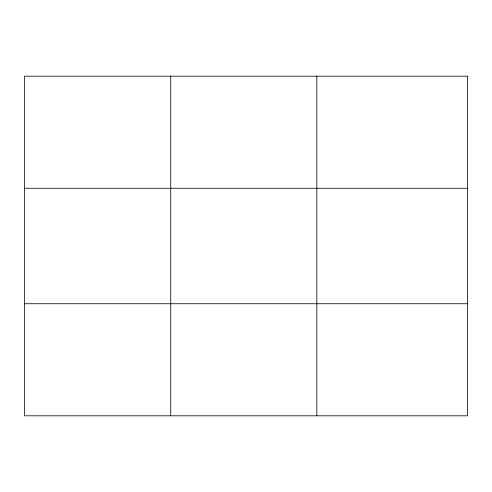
<?xml version="1.0" encoding="UTF-8"?>
<svg xmlns="http://www.w3.org/2000/svg" width="492" height="492" viewBox="0 0 492 492"><rect width="100%" height="100%" fill="white"/><g stroke="black" fill="none" stroke-linecap="round" stroke-linejoin="round"><path stroke-width="0.74" d="M170.724 76.186L170.724 415.814M316.848 76.186L316.848 415.814M24.6 188.264L467.4 188.264M24.6 303.736L467.4 303.736M467.4 76.186L467.4 415.814L24.6 415.814L24.6 76.186L467.4 76.186"/></g></svg>
